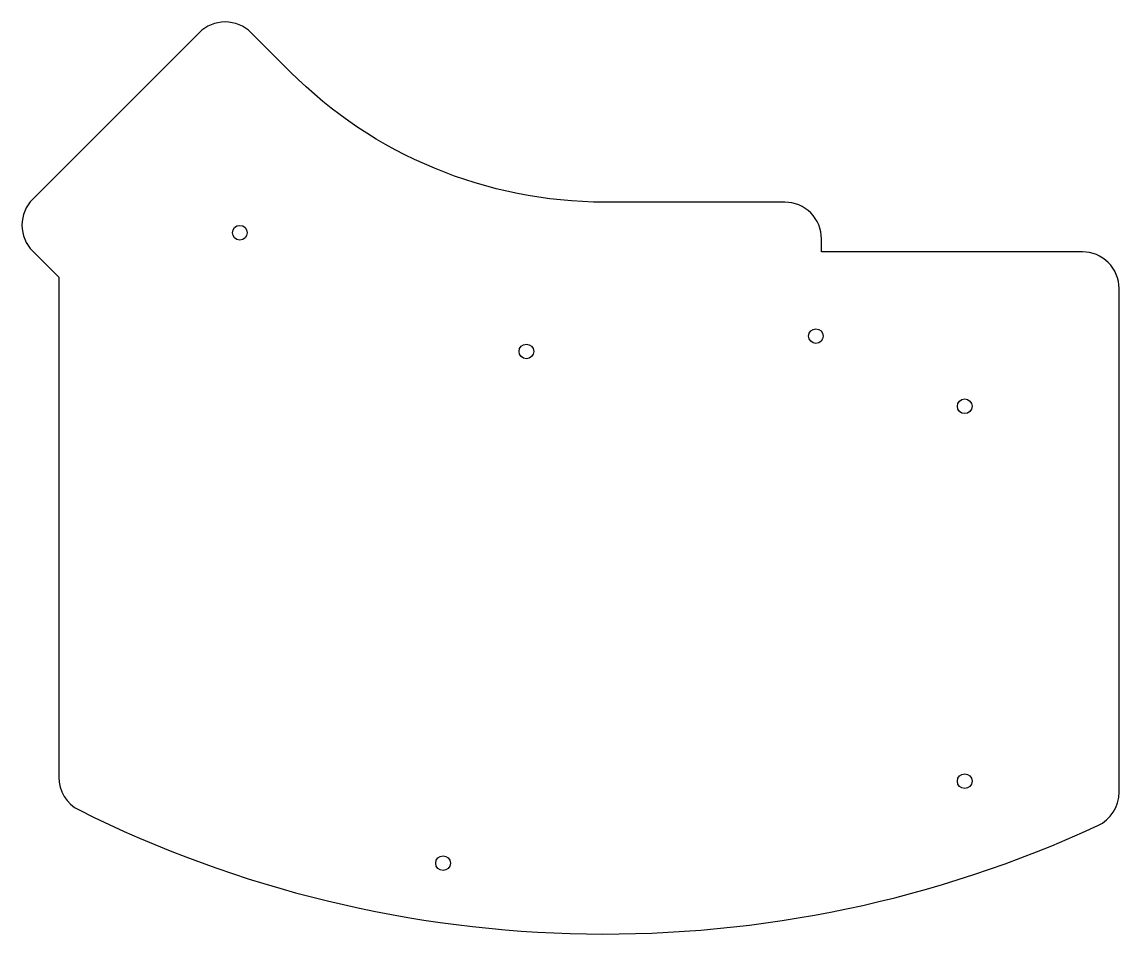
# Model space of a CAD drawing. Header units: millimetres. Extents: x 30 to 197, y -81 to 58.
import ezdxf

# ---------------------------------------------------------------- set-up
doc = ezdxf.new("R2010")
doc.units = ezdxf.units.MM
doc.layers.get('0').update_dxf_attribs({"linetype": 'CONTINUOUS'})

msp = doc.modelspace()

# ---------------------------------------------------------------- linework, layer by layer
msp.add_lwpolyline([(151.89, 24.99, 0.414214), (146.29, 30.59), (118.81, 30.59, -0.198912), (70.84, 50.47), (64.88, 56.42, 0.414214), (56.96, 56.42), (31.58, 31.04, 0.414214), (31.58, 23.12), (35.54, 19.16), (35.54, -57.06, 0.284188), (38.64, -62.07, 0.227759), (194.02, -64.46, 0.29251), (197.28, -59.38), (197.28, 17.42, 0.414214), (191.68, 23.02), (151.89, 23.02)], format="xyb", close=True)
for centre in [(63.17, 25.93), (151.03, 10.17), (106.88, 7.83), (173.73, -0.53), (173.73, -57.68), (94.17, -70.18)]:
    msp.add_circle(centre, 1.12)

doc.saveas('drawing.dxf')
